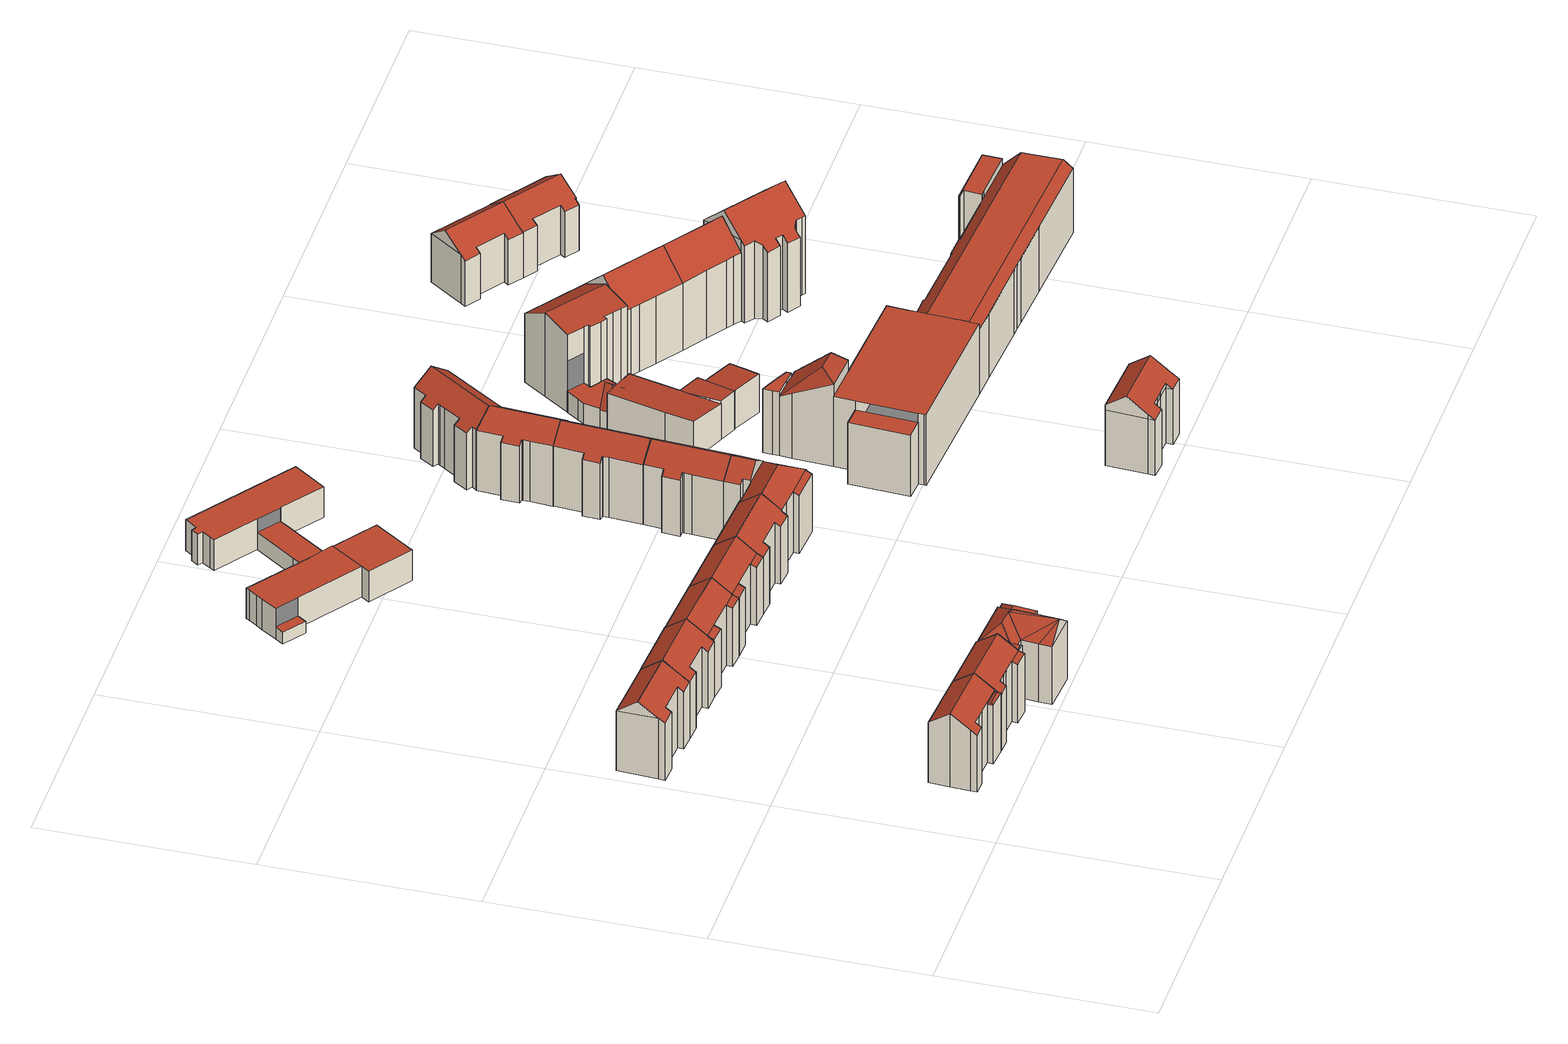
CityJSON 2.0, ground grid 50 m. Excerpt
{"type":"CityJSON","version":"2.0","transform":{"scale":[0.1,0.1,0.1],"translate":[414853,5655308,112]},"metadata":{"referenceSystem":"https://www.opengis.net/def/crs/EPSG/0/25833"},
"CityObjects":{
"building1":{"type":"Building","attributes":{"Gemeindeschluessel":14612000,"Geometrietyp2DReferenz":"3000","function":"31001_9998","roofType":"9999"},"children":["building1-1","building1-2"]},
"building1-1":{"type":"BuildingPart","attributes":{"Dachtyp_tdc":"tdcFreeFormRoof","Dachneigung":23.92,"QualitaetDacherkennung":50,"Geometrietyp2DReferenz":"3000","measuredHeight":15.71,"roofType":"5000"},"parents":["building1"],"geometry":[{"type":"MultiSurface","lod":"2","boundaries":[[[0,1,2,3]],[[1,4,5,2]],[[4,6,7,5]],[[8,9,4,1]],[[8,1,0]],[[9,8,0,6]],[[9,6,4]],[[3,2,5,7]]],"semantics":{"surfaces":[{"type":"WallSurface"},{"type":"RoofSurface"},{"type":"GroundSurface"}],"values":[0,0,0,1,1,1,1,2]}}]},
"building1-2":{"type":"BuildingPart","attributes":{"Dachtyp_tdc":"tdcGableRoof","Dachneigung":35.62,"QualitaetDacherkennung":72,"Geometrietyp2DReferenz":"3000","measuredHeight":19.26,"roofType":"3100"},"parents":["building1"],"geometry":[{"type":"MultiSurface","lod":"2","boundaries":[[[10,11,12,13]],[[11,14,15,12]],[[14,16,17,15]],[[16,18,19,17]],[[18,20,21,19]],[[20,22,23,21]],[[22,24,25,23]],[[24,26,27,25]],[[26,28,29,27]],[[28,30,0,3,29]],[[31,10,13,7,6]],[[22,20,18,16,14,11,10,31,30,28]],[[13,12,15,17,19,21,23,25,27,29,3,7]],[[28,26,24,22]]],"semantics":{"surfaces":[{"type":"WallSurface"},{"type":"RoofSurface"},{"type":"GroundSurface"}],"values":[0,0,0,0,0,0,0,0,0,0,0,1,2,1]}}]},
"building2":{"type":"Building","attributes":{"Dachtyp_tdc":"tdcFreeFormRoof","Gemeindeschluessel":14612000,"Dachneigung":33.63,"QualitaetDacherkennung":72,"Geometrietyp2DReferenz":"3000","measuredHeight":19.24,"function":"31001_9998","roofType":"5000"},"geometry":[{"type":"Solid","lod":"2","boundaries":[[[[32,33,34,35]],[[33,36,37,34]],[[36,38,39,37]],[[38,40,41,39]],[[40,42,43,41]],[[42,44,45,43]],[[44,46,47,45]],[[46,48,49,47]],[[48,50,51,49]],[[50,32,35,51]],[[52,42,40,53]],[[46,44,52,53,38,36,33,32,50,48]],[[40,38,53]],[[44,42,52]],[[35,34,37,39,41,43,45,47,49,51]]]],"semantics":{"surfaces":[{"type":"WallSurface"},{"type":"RoofSurface"},{"type":"GroundSurface"}],"values":[[0,0,0,0,0,0,0,0,0,0,1,1,0,0,2]]}}]},
"building3":{"type":"Building","attributes":{"Gemeindeschluessel":14612000,"Geometrietyp2DReferenz":"3000","function":"31001_9998","roofType":"9999"},"children":["building3-1","building3-2"]},
"building3-1":{"type":"BuildingPart","attributes":{"Dachtyp_tdc":"tdcGableRoof","Dachneigung":35.5,"QualitaetDacherkennung":73,"Geometrietyp2DReferenz":"3000","measuredHeight":19.25,"roofType":"3100"},"parents":["building3"],"geometry":[{"type":"MultiSurface","lod":"2","boundaries":[[[54,55,56,57]],[[54,58,59,55]],[[58,60,61,59]],[[60,62,63,61]],[[62,64,2,63]],[[64,30,3,2]],[[30,28,29,3]],[[28,26,27,29]],[[26,65,66,27]],[[65,67,68,66]],[[67,69,70,68]],[[69,71,72,70]],[[67,65,26,28]],[[28,30,64,62,60,58,54,57,71,69,67]],[[56,55,59,61,63,2,3,29,27,66,68,70,72]]],"semantics":{"surfaces":[{"type":"WallSurface"},{"type":"RoofSurface"},{"type":"GroundSurface"}],"values":[0,0,0,0,0,0,0,0,0,0,0,0,1,1,2]}}]},
"building3-2":{"type":"BuildingPart","attributes":{"Dachtyp_tdc":"tdcPolyFlatRoof","Dachneigung":23.52,"QualitaetDacherkennung":67,"Geometrietyp2DReferenz":"3000","measuredHeight":15.93,"roofType":"2100"},"parents":["building3"],"geometry":[{"type":"MultiSurface","lod":"2","boundaries":[[[73,57,56,74]],[[71,75,76,72]],[[75,73,74,76]],[[75,71,57,73]],[[74,56,72,76]]],"semantics":{"surfaces":[{"type":"WallSurface"},{"type":"RoofSurface"},{"type":"GroundSurface"}],"values":[0,0,0,1,2]}}]},
"building4":{"type":"Building","attributes":{"Dachtyp_tdc":"tdcFreeFormRoof","Gemeindeschluessel":14612000,"Dachneigung":35.12,"QualitaetDacherkennung":73,"Geometrietyp2DReferenz":"3000","measuredHeight":19.28,"function":"31001_9998","roofType":"5000"},"geometry":[{"type":"Solid","lod":"2","boundaries":[[[[77,78,79,80]],[[78,81,82,79]],[[81,83,84,82]],[[83,85,47,84]],[[85,86,45,47]],[[86,87,43,45]],[[87,88,89,43]],[[88,90,91,89]],[[90,92,93,91]],[[92,77,80,93]],[[94,88,87,95]],[[78,77,92,90,94,95,86,85,83,81]],[[87,86,95]],[[90,88,94]],[[80,79,82,84,47,45,43,89,91,93]]]],"semantics":{"surfaces":[{"type":"WallSurface"},{"type":"RoofSurface"},{"type":"GroundSurface"}],"values":[[0,0,0,0,0,0,0,0,0,0,1,1,0,0,2]]}}]},
"building5":{"type":"Building","attributes":{"Dachtyp_tdc":"tdcFreeFormRoof","Gemeindeschluessel":14612000,"Dachneigung":38.84,"QualitaetDacherkennung":35,"Geometrietyp2DReferenz":"3000","measuredHeight":19.29,"function":"31001_9998","roofType":"5000"},"geometry":[{"type":"Solid","lod":"2","boundaries":[[[[96,97,98,99]],[[97,100,101,98]],[[100,102,103,101]],[[102,104,66,103]],[[104,105,106,66]],[[105,107,108,106]],[[107,109,110,108]],[[109,111,112,110]],[[111,113,114,112]],[[113,115,116,114]],[[115,117,118,116]],[[117,119,120,118]],[[119,121,122,120]],[[121,96,99,122]],[[123,124,125]],[[125,126,127]],[[124,126,125]],[[96,126,124]],[[121,126,96]],[[126,121,119]],[[126,119,117]],[[113,117,115]],[[128,117,113]],[[127,117,128]],[[117,127,126]],[[129,128,113,111]],[[129,111,109]],[[125,127,128,129,109,107]],[[123,125,107,105]],[[130,124,123,105,104]],[[131,132,130,104,102]],[[131,102,100]],[[132,131,100,97]],[[124,130,132,97,96]],[[99,98,101,103,66,106,108,110,112,114,116,118,120,122]]]],"semantics":{"surfaces":[{"type":"WallSurface"},{"type":"RoofSurface"},{"type":"GroundSurface"}],"values":[[0,0,0,0,0,0,0,0,0,0,0,0,0,0,1,1,1,1,1,1,0,1,1,1,1,1,1,1,1,1,1,0,1,1,2]]}}]},
"building6":{"type":"Building","attributes":{"Gemeindeschluessel":14612000,"Geometrietyp2DReferenz":"3000","function":"31001_9998","roofType":"9999"},"children":["building6-1","building6-2","building6-3"]},
"building6-1":{"type":"BuildingPart","attributes":{"Dachtyp_tdc":"tdcPolyFlatRoof","Dachneigung":22.67,"QualitaetDacherkennung":75,"Geometrietyp2DReferenz":"3000","measuredHeight":15.89,"roofType":"2100"},"parents":["building6"],"geometry":[{"type":"MultiSurface","lod":"2","boundaries":[[[133,134,93,135]],[[134,90,91,93]],[[136,133,135,137]],[[136,90,134,133]],[[135,93,91,137]]],"semantics":{"surfaces":[{"type":"WallSurface"},{"type":"RoofSurface"},{"type":"GroundSurface"}],"values":[0,0,0,1,2]}}]},
"building6-2":{"type":"BuildingPart","attributes":{"Dachtyp_tdc":"tdcPolyFlatRoof","Dachneigung":20.16,"QualitaetDacherkennung":76,"Geometrietyp2DReferenz":"3000","measuredHeight":15.83,"roofType":"2100"},"parents":["building6"],"geometry":[{"type":"MultiSurface","lod":"2","boundaries":[[[138,139,140,141]],[[139,142,143,140]],[[142,144,145,143]],[[142,139,138,144]],[[141,140,143,145]]],"semantics":{"surfaces":[{"type":"WallSurface"},{"type":"RoofSurface"},{"type":"GroundSurface"}],"values":[0,0,0,1,2]}}]},
"building6-3":{"type":"BuildingPart","attributes":{"Dachtyp_tdc":"tdcGableRoof","Dachneigung":35.72,"QualitaetDacherkennung":73,"Geometrietyp2DReferenz":"3000","measuredHeight":19.32,"roofType":"3100"},"parents":["building6"],"geometry":[{"type":"MultiSurface","lod":"2","boundaries":[[[146,136,137,145]],[[90,147,148,91]],[[147,149,89,148]],[[149,150,151,89]],[[150,152,153,151]],[[152,154,138,141,153]],[[146,145,144]],[[152,150,149,147]],[[147,90,136,146,154,152]],[[137,91,148,89,151,153,141,145]]],"semantics":{"surfaces":[{"type":"WallSurface"},{"type":"RoofSurface"},{"type":"GroundSurface"}],"values":[0,0,0,0,0,0,0,1,1,2]}}]},
"building7":{"type":"Building","attributes":{"Gemeindeschluessel":14612000,"Geometrietyp2DReferenz":"3000","function":"31001_9998","roofType":"9999"},"children":["building7-1","building7-2","building7-3"]},
"building7-1":{"type":"BuildingPart","attributes":{"Dachtyp_tdc":"tdcPolyFlatRoof","Dachneigung":25.53,"QualitaetDacherkennung":71,"Geometrietyp2DReferenz":"3000","measuredHeight":15.95,"roofType":"2100"},"parents":["building7"],"geometry":[{"type":"MultiSurface","lod":"2","boundaries":[[[155,156,157,158]],[[155,159,140,156]],[[159,154,141,140]],[[154,159,155,158]],[[157,156,140,141]]],"semantics":{"surfaces":[{"type":"WallSurface"},{"type":"RoofSurface"},{"type":"GroundSurface"}],"values":[0,0,0,1,2]}}]},
"building7-2":{"type":"BuildingPart","attributes":{"Dachtyp_tdc":"tdcGableRoof","Dachneigung":35.98,"QualitaetDacherkennung":73,"Geometrietyp2DReferenz":"3000","measuredHeight":19.35,"roofType":"3100"},"parents":["building7"],"geometry":[{"type":"MultiSurface","lod":"2","boundaries":[[[152,154,158,160,161,162]],[[157,141,153,151,163,164,165,166]],[[154,152,153,141]],[[152,150,151,153]],[[150,167,163,151]],[[167,162,164,163]],[[162,161,165,164]],[[160,158,157,166]],[[162,167,150,152]]],"semantics":{"surfaces":[{"type":"RoofSurface"},{"type":"GroundSurface"},{"type":"WallSurface"}],"values":[0,1,2,2,2,2,2,2,0]}}]},
"building7-3":{"type":"BuildingPart","attributes":{"Dachtyp_tdc":"tdcPolyFlatRoof","Dachneigung":25.83,"QualitaetDacherkennung":83,"Geometrietyp2DReferenz":"3000","measuredHeight":15.98,"roofType":"2100"},"parents":["building7"],"geometry":[{"type":"MultiSurface","lod":"2","boundaries":[[[161,168,169,165]],[[168,170,171,169]],[[170,160,166,171]],[[160,170,168,161]],[[169,171,166,165]]],"semantics":{"surfaces":[{"type":"WallSurface"},{"type":"RoofSurface"},{"type":"GroundSurface"}],"values":[0,0,0,1,2]}}]},
"building8":{"type":"Building","attributes":{"Dachtyp_tdc":"tdcFreeFormRoof","Gemeindeschluessel":14612000,"Dachneigung":34.4,"QualitaetDacherkennung":71,"Geometrietyp2DReferenz":"3000","measuredHeight":19.3,"function":"31001_9998","roofType":"5000"},"geometry":[{"type":"Solid","lod":"2","boundaries":[[[[172,173,165,169]],[[173,167,163,165]],[[167,174,175,163]],[[174,176,177,175]],[[176,178,179,177]],[[178,180,181,179]],[[180,182,183,181]],[[182,184,185,183]],[[184,186,187,185]],[[186,188,189,187]],[[188,172,169,189]],[[190,174,167,162]],[[180,178,176,190,162,173,172,188,186,184,182]],[[167,173,162]],[[176,174,190]],[[169,165,163,175,177,179,181,183,185,187,189]]]],"semantics":{"surfaces":[{"type":"WallSurface"},{"type":"RoofSurface"},{"type":"GroundSurface"}],"values":[[0,0,0,0,0,0,0,0,0,0,0,1,1,0,0,2]]}}]},
"building9":{"type":"Building","attributes":{"Gemeindeschluessel":14612000,"Geometrietyp2DReferenz":"3000","function":"31001_9998","roofType":"9999"},"children":["building9-1","building9-2","building9-3","building9-4","building9-5"]},
"building9-1":{"type":"BuildingPart","attributes":{"Dachtyp_tdc":"tdcPolyFlatRoof","Dachneigung":0,"QualitaetDacherkennung":53,"Geometrietyp2DReferenz":"3000","measuredHeight":8.03,"roofType":"1000"},"parents":["building9"],"geometry":[{"type":"MultiSurface","lod":"2","boundaries":[[[191,192,193,194,195]],[[196,197,198]],[[196,199,200,197]],[[199,201,202,200]],[[201,203,204,202]],[[203,205,206,204]],[[205,207,208,206]],[[207,209,208]],[[205,203,201,199,196,192,191,210,207]],[[211,195,194,197,200,202,204,206,208]]],"semantics":{"surfaces":[{"type":"WallSurface"},{"type":"RoofSurface"},{"type":"GroundSurface"}],"values":[0,0,0,0,0,0,0,0,1,2]}}]},
"building9-2":{"type":"BuildingPart","attributes":{"Dachtyp_tdc":"tdcPolyFlatRoof","Dachneigung":0,"QualitaetDacherkennung":51,"Geometrietyp2DReferenz":"3000","measuredHeight":3.09,"roofType":"1000"},"parents":["building9"],"geometry":[{"type":"MultiSurface","lod":"2","boundaries":[[[212,213,214,215]],[[213,198,197,214]],[[193,212,215,194]],[[193,198,213,212]],[[215,214,197,194]]],"semantics":{"surfaces":[{"type":"WallSurface"},{"type":"RoofSurface"},{"type":"GroundSurface"}],"values":[0,0,0,1,2]}}]},
"building9-3":{"type":"BuildingPart","attributes":{"Dachtyp_tdc":"tdcPolyFlatRoof","Dachneigung":0,"QualitaetDacherkennung":42,"Geometrietyp2DReferenz":"3000","measuredHeight":8.03,"roofType":"1000"},"parents":["building9"],"geometry":[{"type":"MultiSurface","lod":"2","boundaries":[[[216,191,195,217]],[[218,219,220]],[[218,221,222,219]],[[221,223,224,222]],[[223,225,226,224]],[[225,227,228,226]],[[227,216,217,228]],[[227,225,223,221,218,210,191,216]],[[217,195,211,219,222,224,226,228]]],"semantics":{"surfaces":[{"type":"WallSurface"},{"type":"RoofSurface"},{"type":"GroundSurface"}],"values":[0,0,0,0,0,0,0,1,2]}}]},
"building9-4":{"type":"BuildingPart","attributes":{"Dachtyp_tdc":"tdcPolyFlatRoof","Dachneigung":0,"QualitaetDacherkennung":51,"Geometrietyp2DReferenz":"3000","measuredHeight":8.06,"roofType":"1000"},"parents":["building9"],"geometry":[{"type":"MultiSurface","lod":"2","boundaries":[[[229,230,231,232]],[[230,233,234,231]],[[233,235,236,237,234]],[[238,239,240]],[[238,241,242,239]],[[241,243,244,242]],[[243,245,246,244]],[[245,247,248,246]],[[247,249,250,248]],[[249,251,252,250]],[[251,253,254,252]],[[253,229,232,254]],[[253,251,249,247,245,243,241,238,235,233,230,229]],[[232,231,234,237,239,242,244,246,248,250,252,254]]],"semantics":{"surfaces":[{"type":"WallSurface"},{"type":"RoofSurface"},{"type":"GroundSurface"}],"values":[0,0,0,0,0,0,0,0,0,0,0,0,1,2]}}]},
"building9-5":{"type":"BuildingPart","attributes":{"Dachtyp_tdc":"tdcPolyFlatRoof","Dachneigung":0,"QualitaetDacherkennung":81,"Geometrietyp2DReferenz":"3000","measuredHeight":4.46,"roofType":"1000"},"parents":["building9"],"geometry":[{"type":"MultiSurface","lod":"2","boundaries":[[[236,255,256,237]],[[255,257,258,256]],[[257,220,219,258]],[[209,259,260,208]],[[259,261,262,260]],[[261,240,239,262]],[[240,261,259,209,263,220,257,255,236]],[[237,256,258,219,211,208,260,262,239]]],"semantics":{"surfaces":[{"type":"WallSurface"},{"type":"RoofSurface"},{"type":"GroundSurface"}],"values":[0,0,0,0,0,0,1,2]}}]},
"building10":{"type":"Building","attributes":{"Gemeindeschluessel":14612000,"Geometrietyp2DReferenz":"3000","function":"31001_9998","roofType":"9999"},"children":["building10-1","building10-2","building10-3"]},
"building10-1":{"type":"BuildingPart","attributes":{"Dachtyp_tdc":"tdcPolyFlatRoof","Dachneigung":27.56,"QualitaetDacherkennung":57,"Geometrietyp2DReferenz":"3000","measuredHeight":16.01,"roofType":"2100"},"parents":["building10"],"geometry":[{"type":"MultiSurface","lod":"2","boundaries":[[[264,265,266,267]],[[264,268,269,265]],[[268,270,271,269]],[[270,268,264,267]],[[266,265,269,271]]],"semantics":{"surfaces":[{"type":"WallSurface"},{"type":"RoofSurface"},{"type":"GroundSurface"}],"values":[0,0,0,1,2]}}]},
"building10-2":{"type":"BuildingPart","attributes":{"Dachtyp_tdc":"tdcHipAndGableRoof","Dachneigung":35.03,"QualitaetDacherkennung":70,"Geometrietyp2DReferenz":"3000","measuredHeight":19.27,"roofType":"5000"},"parents":["building10"],"geometry":[{"type":"MultiSurface","lod":"2","boundaries":[[[270,272,273,271]],[[272,176,177,273]],[[176,274,275,177]],[[274,174,175,275]],[[174,276,277,175]],[[276,278,279,277]],[[280,281,282,283]],[[281,267,266,282]],[[281,280,284]],[[280,285,278,276,174,274,284]],[[274,176,272,270,267,281,284]],[[273,177,275,175,277,279,286,283,282,266,271]]],"semantics":{"surfaces":[{"type":"WallSurface"},{"type":"RoofSurface"},{"type":"GroundSurface"}],"values":[0,0,0,0,0,0,0,0,1,1,1,2]}}]},
"building10-3":{"type":"BuildingPart","attributes":{"Dachtyp_tdc":"tdcGableRoof","Dachneigung":35.39,"QualitaetDacherkennung":91,"Geometrietyp2DReferenz":"3000","measuredHeight":19.3,"roofType":"3100"},"parents":["building10"],"geometry":[{"type":"MultiSurface","lod":"2","boundaries":[[[287,288,289,279,278]],[[288,290,291,289]],[[290,292,293,291]],[[292,294,295,293]],[[294,296,297,295]],[[296,298,280,283,297]],[[294,292,290,288,287,299]],[[299,298,296,294]],[[286,279,289,291,293,295,297,283]]],"semantics":{"surfaces":[{"type":"WallSurface"},{"type":"RoofSurface"},{"type":"GroundSurface"}],"values":[0,0,0,0,0,0,1,1,2]}}]},
"building11":{"type":"Building","attributes":{"Dachtyp_tdc":"tdcFreeFormRoof","Gemeindeschluessel":14612000,"Dachneigung":35.11,"QualitaetDacherkennung":92,"Geometrietyp2DReferenz":"3000","measuredHeight":19.34,"function":"31001_9998","roofType":"5000"},"geometry":[{"type":"Solid","lod":"2","boundaries":[[[[300,301,302,303]],[[301,304,305,302]],[[304,306,307,305]],[[306,308,309,307]],[[308,296,297,309]],[[296,292,293,297]],[[292,310,311,293]],[[310,312,313,311]],[[312,314,315,313]],[[314,300,303,315]],[[296,308,316,294]],[[294,316,306,304,301,300,314,312,310,292]],[[308,306,316]],[[292,296,294]],[[303,302,305,307,309,297,293,311,313,315]]]],"semantics":{"surfaces":[{"type":"WallSurface"},{"type":"RoofSurface"},{"type":"GroundSurface"}],"values":[[0,0,0,0,0,0,0,0,0,0,1,1,0,0,2]]}}]},
"building12":{"type":"Building","attributes":{"Dachtyp_tdc":"tdcFreeFormRoof","Gemeindeschluessel":14612000,"Dachneigung":35.26,"QualitaetDacherkennung":93,"Geometrietyp2DReferenz":"3000","measuredHeight":19.32,"function":"31001_9998","roofType":"5000"},"geometry":[{"type":"Solid","lod":"2","boundaries":[[[[317,308,309,318]],[[308,319,307,309]],[[308,317,320,321]],[[321,320,322,323,324,325,326,327,328,319]],[[317,322,320]],[[319,308,321]],[[307,329,330,331,332,333,334,335,318,309]],[[324,323,334,333]],[[323,322,335,334]],[[322,317,318,335]],[[319,328,329,307]],[[328,327,330,329]],[[327,326,331,330]],[[326,325,332,331]],[[325,324,333,332]]]],"semantics":{"surfaces":[{"type":"WallSurface"},{"type":"RoofSurface"},{"type":"GroundSurface"}],"values":[[0,0,1,1,0,0,2,0,0,0,0,0,0,0,0]]}}]},
"building13":{"type":"Building","attributes":{"Dachtyp_tdc":"tdcFreeFormRoof","Gemeindeschluessel":14612000,"Dachneigung":34.88,"QualitaetDacherkennung":90,"Geometrietyp2DReferenz":"3000","measuredHeight":19.36,"function":"31001_9998","roofType":"5000"},"geometry":[{"type":"Solid","lod":"2","boundaries":[[[[336,337,338,339]],[[337,340,341,338]],[[340,342,343,341]],[[342,344,345,343]],[[344,346,347,345]],[[346,348,349,347]],[[348,350,351,349]],[[350,352,353,351]],[[352,354,355,353]],[[354,336,339,355]],[[336,354,356,357]],[[357,356,352,350,348,346,344,342,340,337]],[[337,336,357]],[[354,352,356]],[[339,338,341,343,345,347,349,351,353,355]]]],"semantics":{"surfaces":[{"type":"WallSurface"},{"type":"RoofSurface"},{"type":"GroundSurface"}],"values":[[0,0,0,0,0,0,0,0,0,0,1,1,0,0,2]]}}]},
"building14":{"type":"Building","attributes":{"Dachtyp_tdc":"tdcFreeFormRoof","Gemeindeschluessel":14612000,"Dachneigung":35.08,"QualitaetDacherkennung":80,"Geometrietyp2DReferenz":"3000","measuredHeight":19.3,"function":"31001_9998","roofType":"5000"},"geometry":[{"type":"Solid","lod":"2","boundaries":[[[[358,359,360,361]],[[359,362,363,360]],[[362,364,365,363]],[[364,366,367,365]],[[366,368,369,367]],[[368,370,371,369]],[[370,372,373,371]],[[372,374,375,373]],[[374,376,377,375]],[[376,378,379,377]],[[378,380,381,379]],[[380,382,383,381]],[[382,384,385,383]],[[384,358,361,385]],[[382,380,386,387]],[[386,378,376,374,372,370,368,366,364,362,359,358,384,387]],[[380,378,386]],[[384,382,387]],[[361,360,363,365,367,369,371,373,375,377,379,381,383,385]]]],"semantics":{"surfaces":[{"type":"WallSurface"},{"type":"RoofSurface"},{"type":"GroundSurface"}],"values":[[0,0,0,0,0,0,0,0,0,0,0,0,0,0,1,1,0,0,2]]}}]},
"building15":{"type":"Building","attributes":{"Dachtyp_tdc":"tdcFreeFormRoof","Gemeindeschluessel":14612000,"Dachneigung":35.82,"QualitaetDacherkennung":69,"Geometrietyp2DReferenz":"3000","measuredHeight":19.32,"function":"31001_9998","roofType":"5000"},"geometry":[{"type":"Solid","lod":"2","boundaries":[[[[388,389,390,391]],[[389,392,393,390]],[[392,394,395,393]],[[394,396,397,395]],[[396,398,399,397]],[[398,400,401,399]],[[400,402,403,401]],[[402,404,405,403]],[[404,406,407,405]],[[406,408,409,407]],[[408,410,411,409]],[[410,388,391,411]],[[412,413,414,415]],[[416,408,406,417,412,415,418,396,394,419,420,421]],[[410,416,421,388]],[[388,421,420,389]],[[389,420,419,392]],[[392,419,394]],[[396,418,398]],[[398,418,415,414,400]],[[404,417,406]],[[402,413,412,417,404]],[[408,416,410]],[[400,414,413,402]],[[391,390,393,395,397,399,401,403,405,407,409,411]]]],"semantics":{"surfaces":[{"type":"WallSurface"},{"type":"RoofSurface"},{"type":"GroundSurface"}],"values":[[0,0,0,0,0,0,0,0,0,0,0,0,1,1,0,0,0,0,0,0,0,0,0,0,2]]}}]},
"building16":{"type":"Building","attributes":{"Gemeindeschluessel":14612000,"Geometrietyp2DReferenz":"3000","function":"31001_9998","roofType":"9999"},"children":["building16-1","building16-2","building16-3","building16-4","building16-5","building16-6"]},
"building16-1":{"type":"BuildingPart","attributes":{"Dachtyp_tdc":"tdcPolyFlatRoof","Dachneigung":0,"QualitaetDacherkennung":47,"Geometrietyp2DReferenz":"3000","measuredHeight":5.47,"roofType":"1000"},"parents":["building16"],"geometry":[{"type":"MultiSurface","lod":"2","boundaries":[[[422,423,424,425]],[[423,426,427,424]],[[426,428,429,427]],[[428,430,431,429]],[[430,432,433,431]],[[432,434,435,436,433]],[[437,438,439,440,441]],[[438,442,443,439]],[[442,444,445,443]],[[444,446,447,445]],[[446,444,442,438,437,448,434,432,430,428,426,423,422]],[[425,424,427,429,431,433,436,440,439,443,445,447]]],"semantics":{"surfaces":[{"type":"WallSurface"},{"type":"RoofSurface"},{"type":"GroundSurface"}],"values":[0,0,0,0,0,0,0,0,0,0,1,2]}}]},
"building16-2":{"type":"BuildingPart","attributes":{"Dachtyp_tdc":"tdcPolyFlatRoof","Dachneigung":4.77,"QualitaetDacherkennung":80,"Geometrietyp2DReferenz":"3000","measuredHeight":10.09,"roofType":"2100"},"parents":["building16"],"geometry":[{"type":"MultiSurface","lod":"2","boundaries":[[[449,450,451,452]],[[450,453,454,451]],[[453,455,456,457,454]],[[458,459,460,461,462,463]],[[459,464,465,466,460]],[[467,468,469,470]],[[468,449,452,469]],[[468,467,471,464,459,458,472,473,455,453,450,449]],[[452,451,454,457,461,460,466,470,469]]],"semantics":{"surfaces":[{"type":"WallSurface"},{"type":"RoofSurface"},{"type":"GroundSurface"}],"values":[0,0,0,0,0,0,0,1,2]}}]},
"building16-3":{"type":"BuildingPart","attributes":{"Dachtyp_tdc":"tdcGableRoof","Dachneigung":39.17,"QualitaetDacherkennung":8,"Geometrietyp2DReferenz":"3000","measuredHeight":10.96,"roofType":"3100"},"parents":["building16"],"geometry":[{"type":"MultiSurface","lod":"2","boundaries":[[[456,441,440,457]],[[435,462,461,436]],[[474,475,476,472,463]],[[475,448,441,456,473,476]],[[435,434,474,463,462]],[[461,457,440,436]]],"semantics":{"surfaces":[{"type":"WallSurface"},{"type":"RoofSurface"},{"type":"GroundSurface"}],"values":[0,0,1,1,0,2]}}]},
"building16-4":{"type":"BuildingPart","attributes":{"Dachtyp_tdc":"tdcPolyFlatRoof","Dachneigung":5.74,"QualitaetDacherkennung":75,"Geometrietyp2DReferenz":"3000","measuredHeight":10.09,"roofType":"2100"},"parents":["building16"],"geometry":[{"type":"MultiSurface","lod":"2","boundaries":[[[477,478,479,480]],[[478,481,482,479]],[[481,483,484,482]],[[483,485,486,484]],[[485,487,488,486]],[[489,477,480,490]],[[489,487,485,483,481,478,477]],[[480,479,482,484,486,488,490]]],"semantics":{"surfaces":[{"type":"WallSurface"},{"type":"RoofSurface"},{"type":"GroundSurface"}],"values":[0,0,0,0,0,0,1,2]}}]},
"building16-5":{"type":"BuildingPart","attributes":{"Dachtyp_tdc":"tdcPolyFlatRoof","Dachneigung":5.4,"QualitaetDacherkennung":74,"Geometrietyp2DReferenz":"3000","measuredHeight":10.11,"roofType":"2100"},"parents":["building16"],"geometry":[{"type":"MultiSurface","lod":"2","boundaries":[[[491,467,470,488,487]],[[465,492,493,466]],[[492,489,490,493]],[[492,465,471,491,487,489]],[[490,488,470,466,493]]],"semantics":{"surfaces":[{"type":"WallSurface"},{"type":"RoofSurface"},{"type":"GroundSurface"}],"values":[0,0,0,1,2]}}]},
"building16-6":{"type":"BuildingPart","attributes":{"Dachtyp_tdc":"tdcGableRoof","Dachneigung":29.93,"QualitaetDacherkennung":67,"Geometrietyp2DReferenz":"3000","measuredHeight":22.04,"roofType":"3100"},"parents":["building16"],"geometry":[{"type":"MultiSurface","lod":"2","boundaries":[[[494,495,496,497]],[[495,498,499,496]],[[498,500,501,499]],[[500,502,503,501]],[[502,504,505,503]],[[504,506,507,505]],[[506,508,509,507]],[[508,510,422,425,509]],[[511,512,513,447,446]],[[512,514,515,513]],[[514,516,517,515]],[[516,518,519,517]],[[518,520,521,519]],[[520,522,523,521]],[[522,494,497,523]],[[518,516,514,512]],[[512,511,510,508,506,504,502,500,498,495,494,522,520,518]],[[497,496,499,501,503,505,507,509,425,447,513,515,517,519,521,523]]],"semantics":{"surfaces":[{"type":"WallSurface"},{"type":"RoofSurface"},{"type":"GroundSurface"}],"values":[0,0,0,0,0,0,0,0,0,0,0,0,0,0,0,1,1,2]}}]},
"building17":{"type":"Building","attributes":{"Gemeindeschluessel":14612000,"Geometrietyp2DReferenz":"3000","function":"31001_9998","roofType":"9999"},"children":["building17-1","building17-2","building17-3","building17-4","building17-5","building17-6","building17-7"]},
"building17-1":{"type":"BuildingPart","attributes":{"Dachtyp_tdc":"tdcPolyFlatRoof","Dachneigung":0,"QualitaetDacherkennung":70,"Geometrietyp2DReferenz":"3000","measuredHeight":16.15,"roofType":"1000"},"parents":["building17"],"geometry":[{"type":"MultiSurface","lod":"2","boundaries":[[[524,525,526,527]],[[525,528,529,526]],[[528,530,531,529]],[[530,528,525,524]],[[527,526,529,531]]],"semantics":{"surfaces":[{"type":"WallSurface"},{"type":"RoofSurface"},{"type":"GroundSurface"}],"values":[0,0,0,1,2]}}]},
"building17-2":{"type":"BuildingPart","attributes":{"Dachtyp_tdc":"tdcPolyFlatRoof","Dachneigung":0,"QualitaetDacherkennung":3,"Geometrietyp2DReferenz":"3000","measuredHeight":16.73,"roofType":"1000"},"parents":["building17"],"geometry":[{"type":"MultiSurface","lod":"2","boundaries":[[[532,533,534,535,536]],[[533,537,538,534]],[[537,539,540,538]],[[539,541,542,540]],[[541,543,544,542]],[[543,545,546,547,544]],[[543,541,539,537,533,532,545]],[[547,535,534,538,540,542,544]]],"semantics":{"surfaces":[{"type":"WallSurface"},{"type":"RoofSurface"},{"type":"GroundSurface"}],"values":[0,0,0,0,0,0,1,2]}}]},
"building17-3":{"type":"BuildingPart","attributes":{"Dachtyp_tdc":"tdcPolyFlatRoof","Dachneigung":0,"QualitaetDacherkennung":59,"Geometrietyp2DReferenz":"3000","measuredHeight":15.74,"roofType":"1000"},"parents":["building17"],"geometry":[{"type":"MultiSurface","lod":"2","boundaries":[[[548,549,550,551,552]],[[549,553,554,550]],[[553,555,556,554]],[[555,557,558,556]],[[557,559,560,558]],[[559,561,562,560]],[[561,563,564,565,562]],[[563,561,559,557,555,553,549,548]],[[551,550,554,556,558,560,562,565]]],"semantics":{"surfaces":[{"type":"WallSurface"},{"type":"RoofSurface"},{"type":"GroundSurface"}],"values":[0,0,0,0,0,0,0,1,2]}}]},
"building17-4":{"type":"BuildingPart","attributes":{"Dachtyp_tdc":"tdcPolyFlatRoof","Dachneigung":0,"QualitaetDacherkennung":23,"Geometrietyp2DReferenz":"3000","measuredHeight":18.57,"roofType":"1000"},"parents":["building17"],"geometry":[{"type":"MultiSurface","lod":"2","boundaries":[[[566,567,568,569]],[[567,570,571,568]],[[570,572,573,574,571]],[[575,576,577,578,579]],[[576,580,581,577]],[[580,582,527,581]],[[582,524,527]],[[583,584,585,531,530]],[[584,583,582,580,576,575,586,587,588,572,570,567,566]],[[569,568,571,574,589,590,578,577,581,527,531,585]]],"semantics":{"surfaces":[{"type":"WallSurface"},{"type":"RoofSurface"},{"type":"GroundSurface"}],"values":[0,0,0,0,0,0,0,0,1,2]}}]},
"building17-5":{"type":"BuildingPart","attributes":{"Dachtyp_tdc":"tdcPolyFlatRoof","Dachneigung":0,"QualitaetDacherkennung":0,"Geometrietyp2DReferenz":"3000","measuredHeight":3.09,"roofType":"9999"},"parents":["building17"],"geometry":[{"type":"MultiSurface","lod":"2","boundaries":[[[591,592,593,564,552,594]],[[594,552,551,595]],[[591,594,595,596]],[[564,593,597,565]],[[593,592,598,597]],[[595,551,565,597,598,596]],[[565,551,552,564]],[[596,598,592,591]]],"semantics":{"surfaces":[{"type":"RoofSurface"},{"type":"WallSurface"},{"type":"GroundSurface"},{"type":"ClosureSurface","isClosure":"1","QuelleClosure":"LoD1Solid"}],"values":[0,1,1,1,1,2,3,3]}}]},
"building17-6":{"type":"BuildingPart","attributes":{"Dachtyp_tdc":"tdcHipAndGableRoof","Dachneigung":40.24,"QualitaetDacherkennung":19,"Geometrietyp2DReferenz":"3000","measuredHeight":22.61,"roofType":"5000"},"parents":["building17"],"geometry":[{"type":"MultiSurface","lod":"2","boundaries":[[[599,600,601,602]],[[600,603,566,569,601]],[[604,585,584]],[[604,605,606,585]],[[605,536,535,606]],[[546,599,602,547]],[[536,605,604,607]],[[604,603,600,607]],[[600,599,546,536,607]],[[602,601,569,585,606,535,547]]],"semantics":{"surfaces":[{"type":"WallSurface"},{"type":"RoofSurface"},{"type":"GroundSurface"}],"values":[0,0,0,0,0,0,1,1,1,2]}}]},
"building17-7":{"type":"BuildingPart","attributes":{"Dachtyp_tdc":"tdcCutGableRoof","Dachneigung":1.66,"QualitaetDacherkennung":49,"Geometrietyp2DReferenz":"3000","measuredHeight":18.72,"roofType":"9999"},"parents":["building17"],"geometry":[{"type":"MultiSurface","lod":"2","boundaries":[[[608,609,610,611]],[[609,612,613,610]],[[612,614,615,613]],[[614,616,617,615]],[[616,618,591,596,617]],[[619,620,621,598,592]],[[620,622,623,621]],[[622,624,625,623]],[[624,626,627,625]],[[620,619,618,616,614,612,609,608,628,629,630,631,573,632]],[[633,586,579,634,635,636,637,638,626,624]],[[632,588,633,624,622,620]],[[627,639,640,641,642,643,578,590,589,574,644,645,646,647,611,610,613,615,617,596,598,621,623,625]],[[626,638,639,627]],[[638,637,640,639]],[[637,636,641,640]],[[636,635,642,641]],[[635,634,643,642]],[[634,579,578,643]],[[573,631,644,574]],[[631,630,645,644]],[[630,629,646,645]],[[629,628,647,646]],[[628,608,611,647]]],"semantics":{"surfaces":[{"type":"WallSurface"},{"type":"RoofSurface"},{"type":"GroundSurface"}],"values":[0,0,0,0,0,0,0,0,0,1,1,1,2,0,0,0,0,0,0,0,0,0,0,0]}}]},
"building18":{"type":"Building","attributes":{"Dachtyp_tdc":"tdcFreeFormRoof","Gemeindeschluessel":14612000,"Dachneigung":44.03,"QualitaetDacherkennung":75,"Geometrietyp2DReferenz":"3000","measuredHeight":24.04,"function":"31001_9998","roofType":"5000"},"geometry":[{"type":"Solid","lod":"2","boundaries":[[[[648,649,650,651]],[[649,652,653,650]],[[652,654,655,653]],[[654,656,521,655]],[[656,516,517,521]],[[516,657,658,517]],[[657,648,651,658]],[[659,657,516,660]],[[649,648,659,660,656,654,652]],[[648,657,659]],[[516,656,660]],[[651,650,653,655,521,517,658]]]],"semantics":{"surfaces":[{"type":"WallSurface"},{"type":"RoofSurface"},{"type":"GroundSurface"}],"values":[[0,0,0,0,0,0,0,1,1,0,0,2]]}}]},
"building19":{"type":"Building","attributes":{"Dachtyp_tdc":"tdcFreeFormRoof","Gemeindeschluessel":14612000,"Dachneigung":44.08,"QualitaetDacherkennung":74,"Geometrietyp2DReferenz":"3000","measuredHeight":24.06,"function":"31001_9998","roofType":"5000"},"geometry":[{"type":"Solid","lod":"2","boundaries":[[[[648,657,658,651]],[[657,661,662,658]],[[661,663,664,662]],[[663,665,666,664]],[[665,667,668,666]],[[667,669,670,668]],[[669,648,651,670]],[[671,661,657,672]],[[665,663,671,672,648,669,667]],[[657,648,672]],[[663,661,671]],[[651,658,662,664,666,668,670]]]],"semantics":{"surfaces":[{"type":"WallSurface"},{"type":"RoofSurface"},{"type":"GroundSurface"}],"values":[[0,0,0,0,0,0,0,1,1,0,0,2]]}}]},
"building20":{"type":"Building","attributes":{"Dachtyp_tdc":"tdcFreeFormRoof","Gemeindeschluessel":14612000,"Dachneigung":38.46,"QualitaetDacherkennung":66,"Geometrietyp2DReferenz":"3000","measuredHeight":25.88,"function":"31001_9998","roofType":"5000"},"geometry":[{"type":"Solid","lod":"2","boundaries":[[[[673,674,675,662]],[[674,676,677,675]],[[676,678,679,677]],[[678,680,681,679]],[[680,682,683,681]],[[682,684,685,683]],[[684,686,687,685]],[[686,688,689,687]],[[688,690,691,689]],[[690,692,693,691]],[[692,694,695,693]],[[694,696,697,695]],[[696,698,699,697]],[[698,700,701,699]],[[700,702,703,701]],[[704,674,673,705]],[[690,688,686,684,682,680,678,676,704,705,706,707,708,702,700,698,696,694,692]],[[676,674,704]],[[673,706,705]],[[703,709,710,664,662,675,677,679,681,683,685,687,689,691,693,695,697,699,701]],[[702,708,709,703]],[[708,707,710,709]],[[707,706,664,710]],[[706,673,662,664]]]],"semantics":{"surfaces":[{"type":"WallSurface"},{"type":"RoofSurface"},{"type":"GroundSurface"}],"values":[[0,0,0,0,0,0,0,0,0,0,0,0,0,0,0,1,1,0,0,2,0,0,0,0]]}}]},
"building21":{"type":"Building","attributes":{"Dachtyp_tdc":"tdcFreeFormRoof","Gemeindeschluessel":14612000,"Dachneigung":33.27,"QualitaetDacherkennung":70,"Geometrietyp2DReferenz":"3000","measuredHeight":16.3,"function":"31001_9998","roofType":"5000"},"geometry":[{"type":"Solid","lod":"2","boundaries":[[[[711,712,713,714]],[[712,715,716,713]],[[715,717,718,716]],[[717,719,720,718]],[[719,721,722,720]],[[721,723,724,722]],[[723,725,726,724]],[[725,727,728,726]],[[727,729,730,728]],[[729,711,714,730]],[[731,725,723,732]],[[729,727,731,732,721,719,717,715,712,711]],[[723,721,732]],[[727,725,731]],[[714,713,716,718,720,722,724,726,728,730]]]],"semantics":{"surfaces":[{"type":"WallSurface"},{"type":"RoofSurface"},{"type":"GroundSurface"}],"values":[[0,0,0,0,0,0,0,0,0,0,1,1,0,0,2]]}}]},
"building22":{"type":"Building","attributes":{"Dachtyp_tdc":"tdcFreeFormRoof","Gemeindeschluessel":14612000,"Dachneigung":32.64,"QualitaetDacherkennung":69,"Geometrietyp2DReferenz":"3000","measuredHeight":16.27,"function":"31001_9998","roofType":"5000"},"geometry":[{"type":"Solid","lod":"2","boundaries":[[[[733,734,735,736]],[[734,737,738,735]],[[737,739,740,738]],[[739,741,730,740]],[[741,742,728,730]],[[742,743,726,728]],[[743,744,745,726]],[[744,746,747,745]],[[746,748,749,747]],[[748,750,751,749]],[[750,733,736,751]],[[752,744,743,731]],[[734,733,750,748,746,752,731,742,741,739,737]],[[746,744,752]],[[743,742,731]],[[736,735,738,740,730,728,726,745,747,749,751]]]],"semantics":{"surfaces":[{"type":"WallSurface"},{"type":"RoofSurface"},{"type":"GroundSurface"}],"values":[[0,0,0,0,0,0,0,0,0,0,0,1,1,0,0,2]]}}]}
},
"vertices":[
[301,87,180],[300,73,180],[300,73,26],[301,87,26],[251,76,180],[251,76,26],[252,90,180],[252,90,26],[293,80,183],[258,82,183],
[216,92,185],[198,93,185],[198,93,26],[216,92,26],[176,95,185],[176,95,26],[175,81,175],[175,81,26],[143,82,175],[143,82,26],[144,97,185],[144,97,26],[146,143,218],[146,143,26],[149,192,184],[149,192,26],[307,182,184],[307,182,26],[304,133,218],[304,133,26],[301,87,185],[252,90,185],
[53,748,183],[52,734,174],[52,734,23],[53,748,23],[9,736,173],[9,736,23],[10,751,183],[10,751,23],[16,847,180],[16,847,23],[175,837,180],[175,837,23],[169,741,183],[169,741,23],[168,726,173],[168,726,23],[129,729,173],[129,729,23],[130,743,183],[130,743,23],[172,789,215],[13,799,215],
[374,82,185],[374,82,26],[409,80,26],[409,80,185],[358,83,185],[358,83,26],[335,85,185],[335,85,26],[334,71,175],[334,71,26],[300,73,175],[459,172,184],[459,172,26],[455,124,218],[455,124,26],[453,78,185],[453,78,26],[452,77,185],[452,77,26],
[409,66,179],[409,66,26],[452,63,179],[452,63,26],
[285,718,171],[286,733,182],[286,733,23],[285,718,23],[209,738,182],[209,738,23],[209,724,172],[209,724,23],[168,726,172],[169,741,182],[175,837,181],[333,828,181],[333,828,23],[327,731,182],[327,731,23],[326,716,171],[326,716,23],[330,779,216],[172,788,216],
[497,84,179],[480,85,179],[480,85,26],[497,84,26],[479,76,179],[479,76,26],[452,78,179],[452,78,26],[459,172,179],[600,164,179],[600,164,26],[599,159,179],[599,159,26],[614,158,179],[614,158,26],[609,79,179],[609,79,26],[595,79,179],[595,79,26],[592,38,179],[592,38,26],[590,7,179],[590,7,26],[492,13,179],[492,13,26],[494,44,179],[494,44,26],[548,118,218],[542,124,214],[547,113,218],[541,10,218],[548,113,219],[557,122,211],[572,121,211],[499,127,214],[466,77,190],[467,99,190],
[368,713,175],[326,716,175],[368,713,23],[369,728,182],[369,728,23],
[487,721,181],[486,706,176],[486,706,23],[487,721,23],[445,709,176],[445,709,23],[446,723,181],[446,723,23],
[446,723,182],[330,778,216],[330,778,23],[333,828,180],[493,818,180],[493,818,23],[490,768,216],[490,768,23],[487,721,182],
[527,704,175],[527,704,23],[528,718,23],[528,718,182],[486,706,175],
[604,714,182],[645,711,182],[648,758,216],[652,808,23],[648,758,23],[645,711,23],[604,714,23],[652,808,180],
[644,696,175],[644,696,23],[603,699,175],[603,699,23],
[644,696,173],[645,711,183],[814,798,180],[814,798,23],[808,701,183],[808,701,23],[805,701,183],[805,701,23],[804,687,173],[804,687,23],[761,690,174],[761,690,23],[762,704,183],[762,704,23],[686,708,183],[686,708,23],[685,694,173],[685,694,23],[811,748,216],
[496,1546,87],[352,1646,87],[352,1646,38],[352,1646,7],[496,1546,7],[300,1682,87],[300,1682,7],[300,1682,38],[324,1718,87],[324,1718,7],[336,1734,87],[336,1734,7],[349,1753,87],[349,1753,7],[355,1762,87],[355,1762,7],[499,1661,87],[499,1661,7],[499,1661,52],[551,1626,87],[551,1626,7],
[338,1626,38],[286,1662,38],[286,1662,7],[338,1626,7],
[483,1527,87],[483,1527,7],[553,1624,87],[553,1624,7],[553,1624,52],[651,1556,87],[651,1556,7],[612,1499,87],[612,1499,7],[596,1476,87],[596,1476,7],[583,1458,87],[583,1458,7],
[807,1779,88],[752,1701,88],[752,1701,7],[807,1779,7],[655,1770,88],[655,1770,7],[654,1770,88],[654,1770,52],[654,1770,7],[601,1807,88],[601,1807,7],[601,1807,52],[503,1875,88],[503,1875,7],[510,1886,88],[510,1886,7],[524,1906,88],[524,1906,7],[513,1914,88],[513,1914,7],[525,1931,88],[525,1931,7],[537,1924,88],[537,1924,7],[558,1953,88],[558,1953,7],
[637,1744,52],[637,1744,7],[622,1723,52],[622,1723,7],[517,1686,52],[517,1686,7],[531,1707,52],[531,1707,7],[551,1626,52],
[962,677,176],[962,677,23],[962,691,23],[962,691,183],[878,682,176],[878,682,23],[879,696,183],[879,696,23],
[838,699,183],[838,699,23],[811,747,216],[811,747,23],[844,795,180],[844,795,23],[885,793,180],[885,793,23],[971,788,180],[965,691,183],[965,691,23],[971,788,23],[920,740,216],[923,791,180],[923,791,23],
[885,793,189],[887,810,189],[887,810,23],[875,811,181],[875,811,23],[878,850,181],[878,850,23],[927,847,216],[927,847,23],[975,844,182],[975,844,23],[971,788,182],[923,791,216],
[869,944,171],[872,985,171],[872,985,23],[869,944,23],[887,985,181],[887,985,23],[890,1031,182],[890,1031,23],[986,1024,182],[986,1024,23],[883,921,181],[883,921,23],[884,939,181],[884,939,23],[884,943,182],[884,943,23],[938,1028,216],
[998,1229,182],[998,1229,23],[890,1031,181],[951,1232,216],[939,1027,216],[903,1235,182],[898,1164,181],[885,1165,172],[882,1125,171],[895,1124,181],[895,1121,181],[895,1108,181],[895,1108,23],[895,1121,23],[895,1124,23],[882,1125,23],[885,1165,23],[898,1164,23],[903,1235,23],
[998,1229,183],[903,1235,181],[903,1235,22],[998,1229,22],[906,1287,181],[906,1287,22],[907,1302,181],[907,1302,22],[907,1306,181],[907,1306,22],[895,1307,172],[895,1307,22],[897,1349,172],[897,1349,22],[910,1348,181],[910,1348,22],[914,1408,181],[914,1408,22],[1008,1378,183],[1008,1378,22],[962,1393,216],[952,1232,216],
[922,1420,182],[910,1428,172],[910,1428,23],[922,1420,23],[932,1462,172],[932,1462,23],[944,1454,182],[944,1454,23],[971,1494,182],[971,1494,23],[979,1507,182],[979,1507,23],[983,1512,182],[983,1512,23],[971,1520,172],[971,1520,23],[993,1554,172],[993,1554,23],[1005,1546,182],[1005,1546,23],[1026,1577,182],[1026,1577,23],[1105,1525,182],[1105,1525,23],[1008,1378,182],[1008,1378,23],[914,1408,182],[914,1408,23],[1066,1551,216],[961,1393,216],
[1440,38,168],[1420,39,168],[1420,39,22],[1440,38,22],[1399,40,168],[1399,40,22],[1398,23,168],[1398,23,22],[1357,26,168],[1357,26,22],[1358,42,168],[1358,42,22],[1364,139,168],[1364,139,22],[1521,130,168],[1521,130,22],[1515,33,168],[1515,33,22],[1515,17,168],[1515,17,22],[1475,19,168],[1475,19,22],[1476,36,168],[1476,36,22],[1518,82,215],[1521,130,181],[1364,139,181],[1361,91,215],[1476,36,180],[1515,33,180],[1358,42,180],[1399,40,180],[1420,39,180],[1440,38,180],
[1298,1276,63],[1287,1260,63],[1287,1260,8],[1298,1276,8],[1297,1253,63],[1297,1253,8],[1320,1238,63],[1320,1238,8],[1326,1233,63],[1326,1233,8],[1307,1199,63],[1307,1199,8],[1290,1203,63],[1290,1203,60],[1290,1203,8],[1217,1219,63],[1226,1257,63],[1226,1257,8],[1217,1219,8],[1217,1219,60],[1237,1273,63],[1237,1273,8],[1257,1300,63],[1257,1300,8],[1259,1303,63],[1259,1303,8],[1218,1219,63],
[1180,1065,109],[1213,1200,109],[1213,1200,8],[1180,1065,8],[1213,1201,109],[1213,1201,8],[1213,1202,109],[1213,1202,60],[1213,1202,8],[1285,1184,103],[1306,1179,101],[1306,1179,8],[1285,1184,8],[1285,1184,60],[1285,1184,76],[1277,1060,101],[1277,1060,99],[1277,1060,8],[1252,960,101],[1165,996,109],[1165,996,8],[1252,960,8],[1273,1045,101],[1251,1193,106],[1232,1197,107],
[1290,1203,76],[1241,1214,117],[1236,1196,117],
[1341,1009,101],[1399,982,101],[1399,982,8],[1341,1009,8],[1384,946,105],[1384,946,8],[1368,908,109],[1368,908,8],[1298,941,109],[1298,941,8],[1295,942,109],[1295,942,8],[1326,1015,101],[1326,1015,8],
[1252,960,109],[1335,1035,99],[1335,1035,8],
[1382,1219,211],[1365,1231,211],[1365,1231,8],[1382,1219,8],[1345,1245,211],[1345,1245,8],[1345,1244,211],[1345,1244,8],[1341,1238,209],[1341,1238,8],[1327,1247,209],[1327,1247,8],[1303,1264,209],[1303,1264,8],[1307,1270,211],[1307,1270,8],[1298,1276,211],[1259,1303,211],[1301,1364,228],[1301,1364,8],[1340,1420,189],[1340,1420,8],[1477,1325,189],[1477,1325,8],[1438,1268,228],[1438,1268,8],[1405,1220,214],[1405,1220,8],[1396,1208,211],[1396,1208,8],
[1205,509,174],[1156,512,174],[1156,512,12],[1205,509,12],[1164,654,174],[1164,654,12],[1213,651,174],[1213,651,12],
[1223,823,180],[1224,838,180],[1224,838,12],[1223,823,12],[1223,823,168],[1225,860,180],[1225,860,12],[1240,854,180],[1240,854,12],[1275,838,180],[1275,838,12],[1297,828,180],[1297,828,12],[1297,817,180],[1297,817,169],[1297,817,12],
[2044,603,170],[2046,644,170],[2046,644,12],[2044,603,12],[2044,603,43],[2024,645,170],[2024,645,12],[2024,649,170],[2024,649,12],[2047,647,170],[2047,647,12],[2182,641,170],[2182,641,12],[2182,637,170],[2182,637,12],[2180,596,170],[2180,596,43],[2180,596,12],
[1310,694,198],[1327,694,198],[1327,694,12],[1310,694,12],[1563,680,198],[1563,680,12],[1560,627,198],[1560,627,158],[1560,627,12],[1552,471,198],[1204,491,198],[1204,491,12],[1552,471,12],[1552,471,181],[1205,496,198],[1205,496,12],[1205,509,198],[1213,651,198],[1216,700,198],[1216,700,12],[1553,491,198],[1553,493,198],[1556,545,198],[1558,588,12],[1553,493,12],
[2021,601,43],[2179,592,43],[2180,595,43],[2022,604,43],[2022,604,12],[2021,601,12],[2180,595,12],[2179,592,12],
[1319,815,169],[1313,733,239],[1313,733,12],[1319,815,12],[1310,694,229],[1216,700,229],[1221,794,183],[1221,794,12],[1257,737,239],
[1812,612,159],[1838,611,158],[1838,611,12],[1812,612,12],[1839,615,154],[1839,615,12],[1892,612,154],[1892,612,12],[1892,608,159],[1892,608,12],[2021,601,158],[2179,592,158],[2177,553,197],[2177,553,12],[2175,513,198],[2175,513,12],[2173,458,200],[2173,458,12],[2172,436,181],[2172,436,12],[1660,621,158],[1660,626,154],[1607,628,154],[1607,624,159],[1558,588,197],[1553,493,200],[1618,468,181],[1783,458,181],[1804,457,181],[1830,456,181],[1948,449,181],[1948,449,12],[1830,456,12],[1804,457,12],[1783,458,12],[1618,468,12],[1607,624,12],[1607,628,12],[1660,626,12],[1660,621,12],
[1540,1125,185],[1480,1168,185],[1480,1168,8],[1540,1125,8],[1442,1194,185],[1442,1194,8],[1423,1207,185],[1423,1207,8],[1405,1220,185],[1614,1230,189],[1614,1230,8],[1578,1179,248],[1442,1274,248],
[1750,1138,189],[1750,1138,8],[1678,1034,187],[1678,1034,8],[1661,1046,187],[1661,1046,8],[1644,1057,187],[1644,1057,8],[1598,1088,187],[1598,1088,8],[1714,1087,249],[1578,1179,249],
[1750,1138,204],[1888,1042,204],[1888,1042,8],[1810,929,213],[1810,929,8],[1803,934,213],[1803,934,8],[1789,943,213],[1789,943,8],[1784,943,210],[1784,943,8],[1778,942,207],[1778,942,8],[1772,941,203],[1772,941,8],[1768,936,198],[1768,936,8],[1763,927,190],[1763,927,8],[1734,947,190],[1734,947,8],[1743,961,203],[1743,961,8],[1727,972,203],[1727,972,8],[1719,959,191],[1719,959,8],[1689,979,190],[1689,979,8],[1698,992,203],[1698,992,8],[1849,985,267],[1711,1081,267],[1678,1034,222],[1672,1025,212],[1694,1009,213],[1694,1009,8],[1672,1025,8],
[1666,1548,129],[1674,1559,138],[1674,1559,10],[1666,1548,10],[1610,1603,138],[1610,1603,10],[1602,1592,129],[1602,1592,10],[1567,1616,129],[1567,1616,10],[1575,1627,138],[1575,1627,10],[1632,1709,139],[1632,1709,10],[1765,1617,139],[1765,1617,10],[1708,1536,138],[1708,1536,10],[1700,1524,129],[1700,1524,10],[1738,1579,173],[1605,1671,173],
[1795,1459,130],[1803,1470,139],[1803,1470,10],[1795,1459,10],[1740,1514,139],[1740,1514,10],[1732,1502,130],[1732,1502,10],[1700,1524,130],[1708,1536,139],[1765,1617,140],[1895,1527,140],[1895,1527,10],[1839,1445,139],[1839,1445,10],[1836,1447,139],[1836,1447,10],[1828,1436,130],[1828,1436,10],[1868,1488,173]
]}
